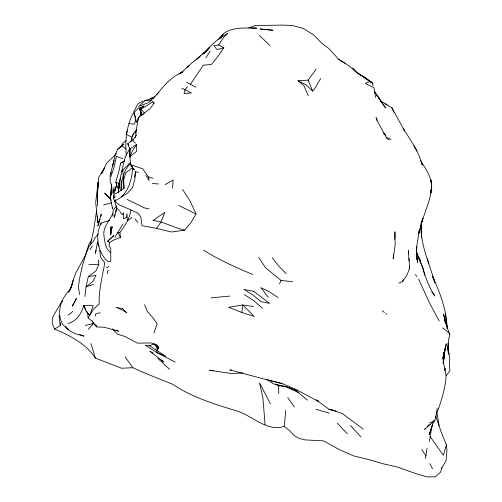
<?xml version="1.0" encoding="UTF-8"?>
<svg xmlns="http://www.w3.org/2000/svg" width="502" height="502" viewBox="0 0 502 502"><rect width="100%" height="100%" fill="white"/><g stroke="black" fill="none" stroke-linecap="round" stroke-linejoin="round"><path stroke-width="0.75" d="M119.081 188.451L119.112 183.431L120.712 177.965M121.139 180.525L121.07 190.873C121.453 181.015 123.241 170.291 130.765 163.25M101.046 224.526L101.059 223.114L109.687 220.328M112.73 207.527L112.586 209.001L110.503 198.604L110.635 195.962L111.833 193.678L111.883 188.294M130.683 162.209L122.789 170.084L124.025 188.375L115.146 194.042M416.597 246.375L416.516 251.835L417.08 244.21L419.44 229.803L418.674 233.436L422.922 218.282L421.128 223.967L428.426 202.808L430.383 195.542L431.413 189.166L430.948 192.561C434.211 180.67 426.399 170.002 420.481 160.502M416.635 253.535L416.503 259.352L416.629 246.3L416.635 253.535L417.708 262.427L416.949 257.833M119.131 188.35L119.294 182.345L124.22 160.521L125.908 155.501L129.911 148.542M431.582 187.202L431.042 191.293M131.706 140.133L131.769 138.634M112.831 216.218L113.113 210.407L116.59 205.789M131.449 165.114L132.597 167.555C132.039 180.381 127.659 195.793 114.538 200.976L116.853 208.311L119.344 210.608M111.212 200.185L104.636 193.094L110.503 198.604L111.482 184.077M97.338 206.171L97.626 192.191M97.783 189.141L98.624 177.407L104.68 167.737L101.78 173.523L106.487 163.357L115.78 154.434M136.669 135.182L132.817 139.857L127.728 143.735L128.763 146.477L130.325 148.774L129.874 156.48L130.489 164.556L134.272 169.921L130.489 164.556L142.744 168.835L148.366 176.936L149.113 180.406L145.85 175.531M393.643 255.047L393.204 258.674L395.13 245.076L394.948 231.792L394.81 239.303M107.34 273.741L107.522 270.904L108.658 270.678M443.316 363.103L444.728 351.306L446.316 343.826L443.548 355.096M129.748 148.768L129.692 154.44L130.25 157.433M120.436 164.7L120.543 163.219L124.829 160.615M100.162 219.079L97.796 222.637L95.694 202.224L98.141 182.289L97.288 193.251L97.325 201.685M172.531 188.087L173.14 179.998L165.051 184.667M447.094 328.835C446.805 310.129 439.997 292.741 432.391 276.006L434.895 282.682C429.166 262.59 419.17 242.824 421.467 221.413L421.191 229.885L421.617 237.879L421.172 225.398L421.567 221.075M98.141 182.289L97.313 198.284M431.626 186.662L430.521 193.615L430.76 192.36M110.635 195.962L111.18 190.032M118.309 192.781L119.294 182.345M138.357 172.663L135.615 171.521L134.925 178.919L132.559 187.641L127.546 193.113L121.453 196.96M441.854 467.456L440.687 471.999L435.353 476.825L426.989 476.9L415.593 473.549L397.54 467.073L383.277 463.798L369.447 459.757L353.483 455.854L338.655 449.271L323.558 440.856L305.26 439.903L299.205 438.403L293.833 435.359L289.516 430.578L284.239 426.323L285.776 410.485M115.096 196.797L113.308 198.127C115.981 205.318 124.778 206.793 130.934 209.962C129.83 218.389 124.916 225.749 119.928 232.413L120.449 237.383L113 240.339L109.417 242.78L109.059 246.244L110.722 248.201L110.779 261.278L107.93 261.573C97.269 252.067 94.966 235.796 101.059 223.114M437.104 408.402L436.357 414.853L434.763 420.695L424.629 429.342L425.658 428.212M141.859 107.378L138.119 108.269L132.371 114.663C126.473 127.408 124.791 141.457 126.353 155.331M84.888 296.519L86.106 286.83L88.252 276.658L95.813 271.111L98.787 264.717L98.405 259.929M135.446 137.642L136.964 125.745L138.615 117.336L149.803 109.022L153.982 103.312L152.796 101.699L145.687 106.455L140.886 108.903L141.439 115.41M443.191 362.971L444.132 356.056L443.128 363.567M241.788 312.47L228.611 307.299L242.78 304.959L254.2 316.473L241.788 312.47L242.78 304.959L253.535 306.546M96.66 210.294L93.46 231.027L90.416 245.001M425.144 458.458L425.966 455.879L427.039 448.418M443.467 360.838L445.45 346.989L442.977 358.553M100.877 216.262L101.197 214.034L97.834 225.906L99.565 221.187M443.034 358.095L443.391 355.843M116.765 183.619L116.2 187.12L114.236 192.542L113.364 198.597L114.192 195.008M429.417 441.371L431.827 426.888L433.816 420.657M444.69 370.432L445.067 368.204L444.653 370.394M115.146 190.729L116.652 183.117M442.99 358.855L444.157 352.103C440.718 361.49 447.106 370.445 445.832 379.801C444.358 391.466 440.888 402.893 436.476 413.767M114.067 193.295L113.195 192.197L114.105 187.064M111.256 231.962L110.697 235.018L111.199 229.972L112.235 226.622L111.538 230.437M115.981 211.963L116.665 208.255M134.53 177.193L135.615 171.521M149.54 345.834L165.767 356.232L156.957 352.599L156.662 350.478L157.176 347.942L154.221 343.926L149.54 345.834L145.235 345.244L156.957 352.599L175.217 362.162M444.634 320.169L443.712 314.321L445.55 322.999L449.817 334.639L448.468 340.212L447.979 347.742L449.767 358.597L449.397 364.521L449.917 370.884L446.115 375.697M130.934 141.708L131.411 139.512M95.217 316.26L95.819 313.631L100.344 312.765M131.254 140.824L132.283 136.638L133.708 133.35L136.368 129.711L135.12 133.218M121.992 146.057L123.41 144.237L117.531 149.345L115.36 154.566L112.435 166.457L114.111 160.389M68.78 292.038L71.366 287.219L73.148 280.185L75.884 272.799L86.018 254.244M116.759 207.477L114.23 217.448L115.109 214.705M73.148 280.185L71.366 287.219L68.51 292.164M118.685 190.766L115.818 182.201L119.125 170.379L120.543 163.219L124.49 161.054M112.894 164.794L110.133 175.104L110.07 181.184L111.745 185.84L111.833 193.678M96.177 250.423L95.311 253.397L97.332 243.125L98.141 241.864M435.611 415.75L441.271 432.26L446.416 444.872L443.36 455.264L430.045 436.502M86.124 253.435L88.772 244.518L91.747 239.592M153.907 333.152L157.126 323.589L152.269 316.988L147.437 311.66L144.513 304.701M432.743 424.152L429.11 434.82L431.827 426.888M135.797 120.009L134.373 124.17L128.964 123.655M126.033 134.442L127.307 130.909M110.873 176.685L114.036 167.248L116.395 156.291L122.639 158.714M115.843 330.052L118.554 331.213L104.209 327.248L96.76 326.959L92.606 321.613L88.17 317.961L89.764 315.281L93.203 305.718L83.671 305.473C81.876 313.424 76.266 321.305 68.172 323.52M69.734 290.169L72.326 283.429M408.553 253.717L408.277 250.473L409.688 268.037L406.927 275.115L402.309 281.785L398.877 283.04M402.309 281.785L403.219 279.633M279.514 283.931L281.032 280.405L292.509 281.672M110.377 174.508L111.319 172.456M133.45 112.178L137.931 103.876L142.932 100.958M113.195 192.197L114.77 189.041M112.755 213.557C109.58 220.98 102.383 227.343 104.021 236.116C104.786 242.052 105.476 248.615 110.572 252.556M205.839 57.975L210.187 50.997M320.747 78.456L314.484 89.005L312.696 91.088L306.17 84.907L298.037 80.766L308.128 80.132L316.103 69.207M441.358 468.761L446.014 460.892L446.962 450.168L446.416 444.872M182.628 189.474L190.038 200.976L196.069 213.984L190.635 223.101L184.629 230.117L171.496 232.006L156.53 228.429L142.016 225.674L140.773 216.738L137.812 213.124L130.934 209.962M131.863 136.393L133.708 133.35M223.177 34.105L221.012 37.669L218.778 39.351C226.245 26.048 243.959 28.099 256.811 28.137L251.446 28.018M86.664 311.246L87.662 313.173L89.764 315.281L93.667 309.05L99.189 303.93C98.63 289.905 102.464 276.42 104.786 262.797L100.488 257.313L99.754 250.222M89.908 249.776L92.493 245.679M223.829 47.784L217.052 49.61L213.871 45.77L218.615 44.998L223.829 47.784L218.175 55.998L211.442 64.482L203.335 65.178L190.44 84.292L186.455 82.234M122.921 224.043L114.864 237.32M218.615 44.998L224.199 36.734L227.72 33.54C215.138 39.307 207.1 50.602 196.784 59.117L200.587 55.584M136.651 144.4L132.515 150.669L129.874 156.48L136.701 151.34L136.651 144.4L130.325 148.774M119.74 148.159L123.191 142.957L126.309 140.642M156.53 228.429L160.922 222.085L164.844 212.365L152.941 220.51C164.104 221.671 173.817 227.713 184.629 230.117M108.601 266.286L107.692 267.51L106.355 267.24M114.538 200.976L115.473 199.746M115.36 154.566L116.307 153.348M189.034 65.442L187.284 67.626L191.149 63.497L199.125 57.284M187.428 86.746L185.006 89.776L184.096 93.479L191.406 93.002L181.787 88.126M88.377 329.381L93.359 323.501L92.337 320.891M69.973 289.805C60.786 298.502 56.073 313.122 62.781 324.65L68.454 329.601L66.289 327.335M98.248 234.145L94.891 238.036L93.083 241.851L89.582 245.302L86.018 253.46L82.184 266.524L79.567 278.798L78.394 286.786L79.561 294.58M150.964 100.431L158.946 92.199M156.536 94.934C163.865 85.528 171.778 76.423 183.054 71.73L179.308 73.945M122.789 170.084L121.754 171.232L122.977 170.416M427.208 426.524L429.273 424.265M156.662 350.478L158.582 348.482L158.174 346.273M72.652 311.347L70.587 313.455L68.027 314.999M188.407 66.233L180.136 73.549L181.429 72.69M153.706 97.965L144.789 100.62L138.759 106.424L148.002 102.772L151.121 100.588M204.979 52.214L202.758 54.047L203.919 53.199M62.668 301.056L61.445 302.028L52.923 316.655L52.082 322.886L54.523 329.055C69.853 335.543 86.062 343.6 95.273 358.051L121.534 368.236L132.873 367.715C145.931 373.908 159.529 378.847 172.876 384.381C192.479 397.578 215.214 404.411 237.615 411.163C252.387 415.97 267.484 432.228 284.239 426.323M132.597 167.555L125.638 173.046L123.718 179.854L124.025 188.375M117.531 149.345L121.955 145.875L126.159 149.006M142.392 107.114L143.559 106.229L139.688 108.376L141.225 114.92L140.058 108.878L140.673 114.763L138.182 118.547L136.412 122.406L134.109 113.032L135.822 118.623M131.9 217.517L127.376 220.88L126.981 213.526L126.416 217.385L123.398 218.79L123.486 212.616L122.607 214.718L120.499 212.704L120.06 211.612M113.308 198.127L115.102 196.96M54.523 329.055L60.296 325.616L60.227 322.893M429.517 422.998L434.763 420.695M248.747 27.999L255.204 25.527L283.498 25.1L292.446 25.502L303.44 28.52L313.65 34.895L321.606 43.072L329.099 48.763L338.593 59.249L349.643 66.226L355.617 71.817M149.991 98.561L155.093 96.648M93.516 284.383L86.106 286.83L92.801 281.54L95.995 275.372L88.252 276.658M103.657 204.866L111.758 202.752M85.359 325.484L93.359 323.501L96.76 326.959L95.976 324.844M119.928 232.413L117.838 232.733L120.449 237.383M211.129 297.843L229.822 296.111M144.789 100.62L150.976 100.199M242.717 372.936L231.842 373.588L209.472 370.256L213.312 370.382M231.441 370.018L229.897 369.98L283.423 384.099L294.279 388.573L317.496 400.972L328.961 409.249L342.213 413.472L363.297 429.16M88.835 264.278L98.787 264.717M152.432 183.525L158.506 183.97M286.272 386.446L278.541 385.793L275.862 384.294M372.923 85.622L372.779 83.489L371.304 81.983L369.503 81.751L367.558 82.177L365.387 83.533L373.952 87.662L375.559 97.413M332.763 410.103L328.961 409.249L336.227 411.031M149.194 208.951L144.149 207.797L127.056 199.413M285.544 386.515L297.109 390.882L286.617 386.879L273.339 383.829L266.995 379.468M282.168 383.421L271.664 380.968L270.327 380.152M148.366 176.936L152.897 178.204M143.465 114.6L141.288 113.967L139.688 108.376L144.049 105.859L140.886 108.903L144.369 113.069M316.153 409.331L329.281 413.14M108.959 241.544L107.685 241.104L113.785 235.645L107.685 241.104L109.417 242.78M386.094 137.253L391.008 139.481M115.818 182.201L119.112 183.431L119.225 184.981M79.636 334.52L83.897 336.114L75.382 333.723L68.899 330.429L65.517 326.658M157.176 347.942L158.582 348.482L157.07 345.307L154.792 344.203M157.07 345.307L151.234 342.916L137.253 343.148L125.086 336.547L117.38 334.094L112.291 328.848M252.87 274.569C235.99 267.346 219.073 260.13 203.58 250.14M178.712 205.475L196.069 213.984M286.617 386.879L298.313 392.508L307.55 400.219M190.44 84.292L196.025 87.21M380.466 101.473L381.815 102.188M380.447 100.946L387.23 104.661M385.166 103.983L391.805 107.604L404.656 131.041L403.106 128.336C410.448 140.02 418.768 151.535 422.289 165.089L421.329 162.554M126.397 134.279L131.555 137.159M267.811 379.788L269.147 380.541M338.354 59.192L345.47 63.365M371.304 81.983L357.7 73.267L364.979 77.27L372.779 83.489L370.263 81.826M153.072 353.182L149.935 351.274L163.683 361.948L161.613 359.915M386.59 138.226L389.025 139.751M244.405 294.548L254.219 301.005L262.515 308.335M368.38 80.577L356.364 71.987M278.064 297.56L269.292 291.756L260.889 287.621L268.306 297.335M276.47 384.419L278.541 385.793L278.754 393.574M316.141 399.724L317.433 400.59M317.151 400.408L318.406 401.255L317.195 400.276M318.073 401.023L318.406 401.255M385.881 313.581L386.967 314.34M296.425 391.183L298.313 392.508M383.478 133.25L385.931 135.113M298.037 80.766L303.974 85.679L308.278 95.656M281.032 280.405L265.514 267.717L258.655 257.438M135.477 143.126L133.858 141.752L132.817 139.857M377.228 96.108L379.537 98.072M442.632 327.812L449.077 333.027L449.817 334.639M382.373 310.65L384.406 312.457M157.628 358.177L169.544 369.409M259.164 35.24L269.913 45.513M286.184 273.628L278.955 266.436L272.228 257.62M154.221 343.926L158.582 348.482M337.426 423.255L347.271 433.753M350.509 425.545L360.919 436.916M89.764 315.281L86.206 311.359L83.671 305.473L85.999 309.96M352.661 67.764L357.01 72.608M152.796 101.699L154.246 103.381M135.007 218.96L137.812 222.361M415.386 274.556L416.873 276.451M431.833 291.844L434.857 296.004C425.909 283.166 423.531 267.284 416.829 253.353M381.758 102.678L385.618 107.993L379.336 98.379M125.098 356.853L132.873 367.715M287.728 397.515L294.404 407.034M127.728 143.735L128.895 145.436M381.796 102.446L374.454 91.559L377.824 96.817M421.699 449.547L425.966 455.879M378.665 98.128L379.512 99.44M416.491 253.428L419.044 257.526L420.707 261.573L418.944 258.216M386.22 137.266L377.893 122.08L375.948 117.223M97.332 243.125L99.252 246.294M416.942 151.02L413.955 145.649M439.212 321.035L429.492 302.869L418.649 279.231M429.894 463.71L432.498 468.73M270.327 403.69L259.503 382.794L262.86 397.427L265.062 424.585M391.805 107.604L394.014 112.304M416.817 254.376L423.104 268.037L424.736 275.234M308.128 80.132L312.696 91.088M416.403 252.406L417.52 255.154L416.465 252.217M416.578 252.544L417.52 255.154M427.321 258.687L428.877 263.77M90.956 343.563L95.273 358.051M409.362 266.681L409.688 268.037M408.854 258.599L409.356 260.971M431.331 182.653L430.729 179.741L431.569 183.883M447.52 346.713L448.355 351.067M447.558 346.888L448.983 354.33M430.948 180.488L431.45 183.28M436.997 412.751L439.118 425.759M416.365 254.119L416.572 255.543M445.299 313.436L446.937 326.538L446.046 318.977M59.048 315.589L60.296 325.616M87.662 313.173L88.17 317.961M419.226 229.897L419.427 231.943M445.343 322.899L445.017 319.046L445.155 322.824M97.306 215.954L97.796 222.637M421.172 225.398L421.241 233.794M376.688 118.146L376.801 120.43M138.615 117.336L138.665 118.88M448.06 343.381L448.104 352.36M393.65 254.451L393.505 258.863L393.693 254.464M110.691 231.29L110.534 234.754L111.036 226.684L110.691 231.29M73.079 304.519L72.382 306.245L76.611 298.251L73.079 304.519M209.441 47.759L203.793 53.839L209.441 47.759M272.875 30.227L260.118 29.003L272.875 30.227M253.711 291.279L243.928 289.428L253.108 295.12L261.034 301.658L269.505 303.371L253.711 291.279M122.457 308.592L116.075 307.331L123.53 310.625L126.51 312.564L122.457 308.592M431.231 181.925L431.067 181.222L431.613 184.51L431.231 181.925"/></g></svg>
